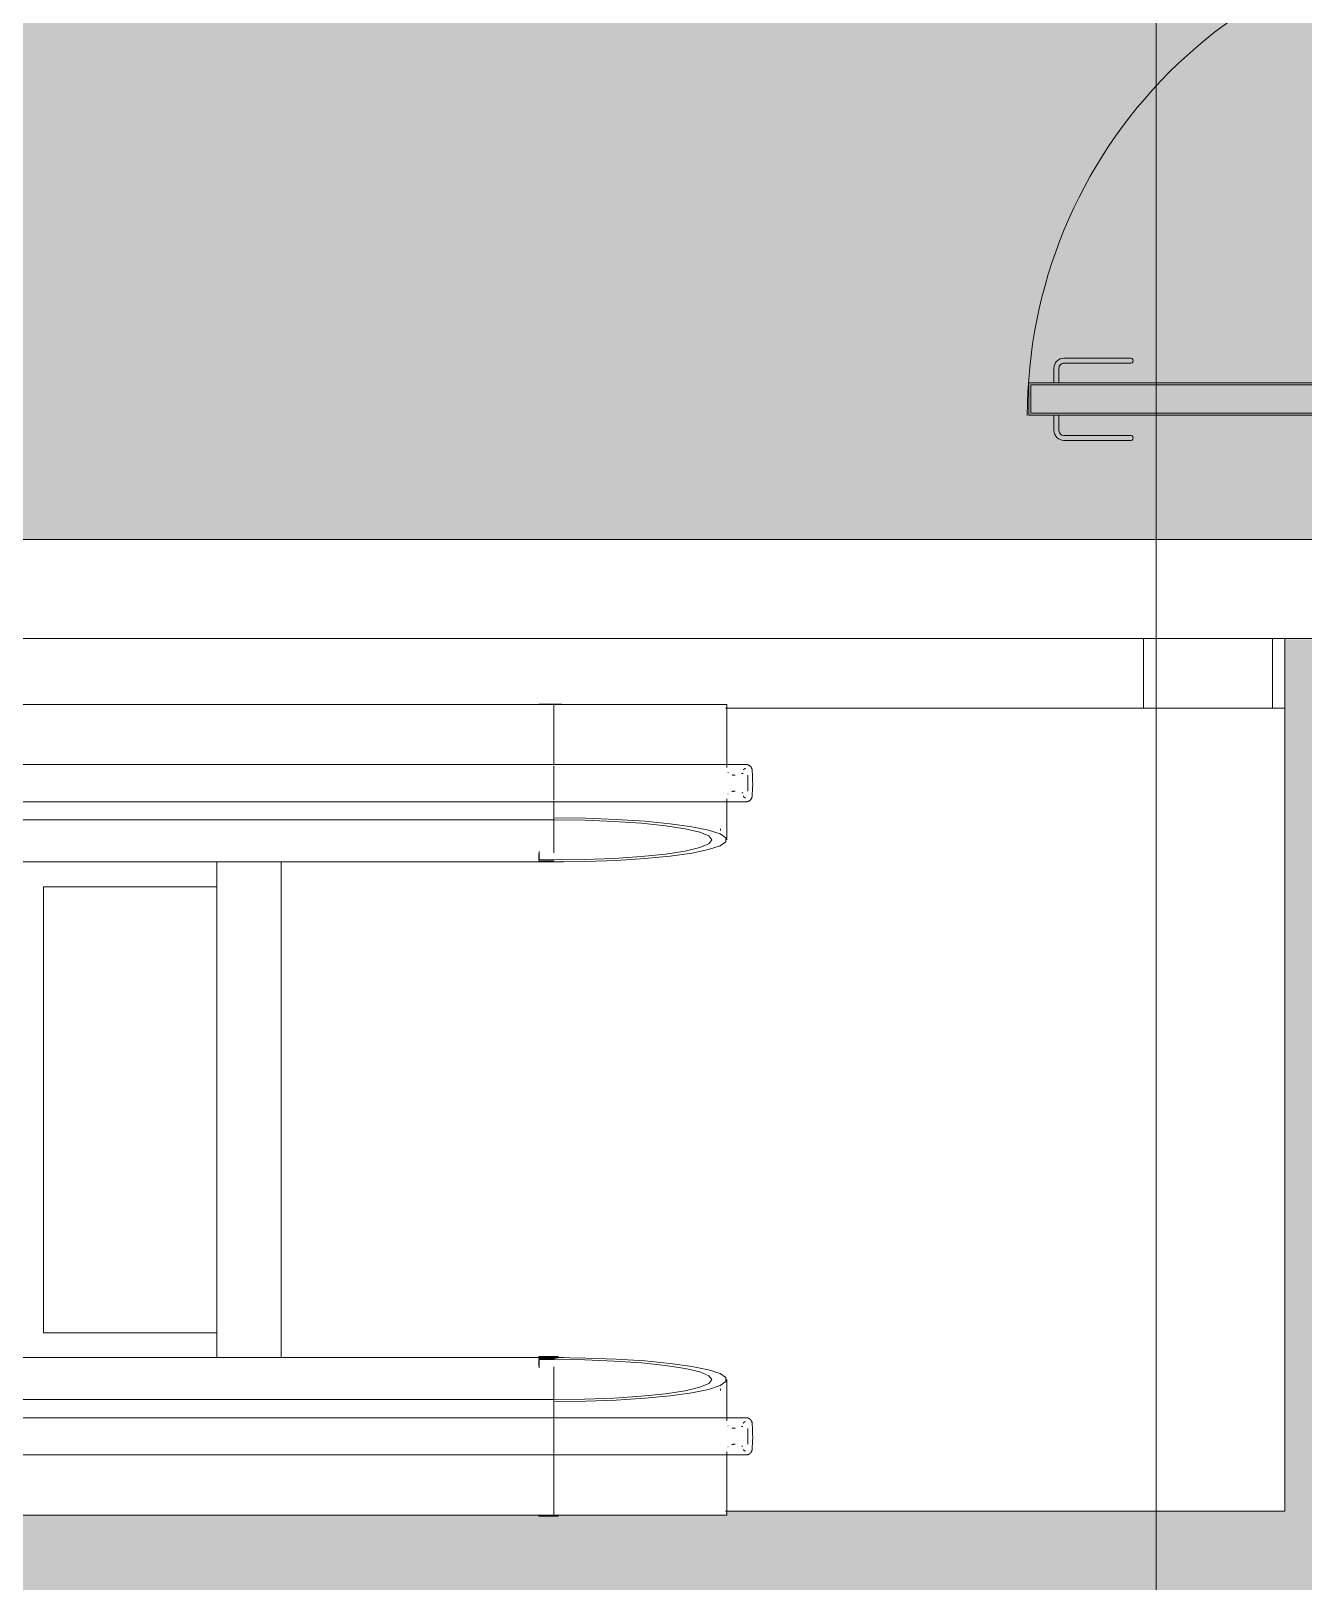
# Model space of a CAD drawing. Header units: metres. Extents: x -201 to 705, y -63 to 42.
# Drawn here: x 535.044 to 537.612, y -16.802 to -13.674 of the extents above; entities that cross this region are included whole.
import ezdxf

# ---------------------------------------------------------------- set-up
doc = ezdxf.new("R2010")
doc.units = ezdxf.units.M
doc.linetypes.add('Dash', pattern=[3, 1.5, -1.5])
doc.linetypes.add('Grid Line', pattern=[11.1125, 6.35, -1.5875, 1.5875, -1.5875])
for name, color, linetype, lineweight in [('A-----NPP', 7, 'Continuous', 9), ('A-DETLGEM', 7, 'Continuous', 9), ('A_AREA', 7, 'Continuous', 9), ('A_DOOR', 7, 'Continuous', 9), ('A_GRID', 7, 'Continuous', 9), ('A_RC', 7, 'Continuous', 9), ('A_WALL', 7, 'Continuous', 9), ('G-PLANOTM', 7, 'Continuous', 9)]:
    doc.layers.add(name, color=color, linetype=linetype, lineweight=lineweight)

# ---------------------------------------------------------------- blocks, each defined once
blk = doc.blocks.new('IC-TKN-M7-S22-000-10-A1-32-K-T-6C-200_rvt-3-14_73 _17_73_ TEKNİK KAT _FFL__ANAHTAR PLAN')
at = {"layer": 'A_RC'}
for p, q in [((-145.025, -15.0409), (-145.025, -14.9)), ((-144.765, -14.9), (-144.765, -15.0409))]:
    blk.add_line(p, q, dxfattribs=at)
blk = doc.blocks.new('C1030_70_YK2 200x220cm - YK2 200x220cm-V233-14_73 _17_73_ TEKNİK KAT _FFL__ANAHTAR PLAN')
at = {"layer": 'A-DETLGEM'}
for p, q in [((-0.9993, 1.1066), (-0.9343, 1.1066)), ((-0.9993, 0.1385), (-0.9993, 1.1066)), ((-0.9383, 1.1026), (-0.9953, 1.1026)), ((-0.9953, 0.153), (-0.9953, 1.1026)), ((-0.9383, 1.1026), (-0.9383, 0.153)), ((-0.9343, 1.1066), (-0.9343, 0.6203)), ((0.9993, 1.1066), (0.9343, 1.1066)), ((0.9343, 1.1066), (0.9343, 0.6203)), ((0.9383, 1.1026), (0.9953, 1.1026)), ((0.9383, 1.1026), (0.9383, 0.153)), ((0.9953, 0.153), (0.9953, 1.1026)), ((0.9993, 0.1385), (0.9993, 1.1066)), ((-1.0504, 0.9009), (-1.0504, 1.0359)), ((-1.0404, 1.0359), (-1.0404, 0.9009)), ((-1.0304, 1.0559), (-1, 1.0559)), ((-1, 1.0459), (-1.0304, 1.0459)), ((-0.935, 1.0559), (-0.9046, 1.0559)), ((-0.9046, 1.0459), (-0.935, 1.0459)), ((-0.8946, 0.9009), (-0.8946, 1.0359)), ((-0.8846, 1.0359), (-0.8846, 0.9009)), ((0.8846, 1.0359), (0.8846, 0.9009)), ((0.8946, 0.9009), (0.8946, 1.0359)), ((0.935, 1.0559), (0.9046, 1.0559)), ((0.9046, 1.0459), (0.935, 1.0459)), ((1.0304, 1.0559), (1, 1.0559)), ((1, 1.0459), (1.0304, 1.0459)), ((1.0404, 1.0359), (1.0404, 0.9009)), ((1.0504, 0.9009), (1.0504, 1.0359)), ((-0.9343, 0.6203), (-0.9343, 0.149)), ((0.9343, 0.6203), (0.9343, 0.149)), ((-0.9913, 0.1385), (-0.9993, 0.1385)), ((-0.9383, 0.153), (-0.9953, 0.153)), ((-0.9913, 0.149), (-0.9913, 0.1385)), ((-0.9343, 0.149), (-0.9913, 0.149)), ((0.9343, 0.149), (0.9913, 0.149)), ((0.9383, 0.153), (0.9953, 0.153)), ((0.9913, 0.149), (0.9913, 0.1385)), ((0.9913, 0.1385), (0.9993, 0.1385))]:
    blk.add_line(p, q, dxfattribs=at)
for centre, radius in [((-1, 0.1297), 0.008), ((-1, 0.1297), 0.006), ((1, 0.1297), 0.008), ((1, 0.1297), 0.006)]:
    blk.add_circle(centre, radius, dxfattribs=at)
for centre, radius, start, end in [((-1.0304, 1.0359), 0.02, 90, 180), ((-1.0304, 1.0359), 0.01, 90, 180), ((-0.9046, 1.0359), 0.02, 360, 90), ((-0.9046, 1.0359), 0.01, 360, 90), ((0.9046, 1.0359), 0.02, 90, 180), ((0.9046, 1.0359), 0.01, 90, 180), ((1.0304, 1.0359), 0.02, 0, 90), ((1.0304, 1.0359), 0.01, 360, 90), ((-1.0454, 0.9009), 0.005, 180, 0), ((-0.8896, 0.9009), 0.005, 180, 0), ((0.8896, 0.9009), 0.005, 180, 0), ((1.0454, 0.9009), 0.005, 180, 0)]:
    blk.add_arc(centre, radius, start, end, dxfattribs=at)
at = {"layer": 'A_DOOR'}
for p, q in [((-0.9832, 0.118), (-1.0382, 0.118)), ((-1.0382, 0.118), (-1.0382, 0.1)), ((-1.0382, 0.1), (-1.0382, 0.118)), ((-1.0382, 0.118), (-0.9832, 0.118)), ((-1.0362, 0.1), (-1.0362, 0.116)), ((-1.0362, 0.116), (-0.9852, 0.116)), ((-0.9852, 0.116), (-1.0362, 0.116)), ((-1.0362, 0.116), (-1.0362, 0.1)), ((-0.9852, 0.0948), (-0.9872, 0.0928)), ((-0.9872, 0.0928), (-0.9852, 0.0948)), ((-0.9852, 0.116), (-0.9852, 0.0948)), ((-0.9852, 0.0948), (-0.9852, 0.116)), ((-0.9852, 0.092), (-0.9832, 0.094)), ((-0.9832, 0.094), (-0.9852, 0.092)), ((-0.9832, 0.094), (-0.9832, 0.118)), ((-0.9832, 0.118), (-0.9832, 0.094)), ((1.0382, 0.118), (0.9832, 0.118)), ((0.9832, 0.118), (0.9832, 0.094)), ((0.9832, 0.094), (0.9832, 0.118)), ((0.9832, 0.118), (1.0382, 0.118)), ((0.9832, 0.094), (0.9852, 0.092)), ((0.9852, 0.092), (0.9832, 0.094)), ((0.9852, 0.0948), (0.9852, 0.116)), ((0.9852, 0.116), (1.0362, 0.116)), ((1.0362, 0.116), (0.9852, 0.116)), ((0.9852, 0.116), (0.9852, 0.0948)), ((0.9872, 0.0928), (0.9852, 0.0948)), ((0.9852, 0.0948), (0.9872, 0.0928)), ((1.0362, 0.116), (1.0362, 0.1)), ((1.0362, 0.1), (1.0362, 0.116)), ((1.0382, 0.1), (1.0382, 0.118)), ((1.0382, 0.118), (1.0382, 0.1)), ((-0.9872, 0.0928), (-0.9872, 0.0622)), ((-0.9872, 0.0622), (-0.9872, 0.0928)), ((-0.9852, 0.063), (-0.9852, 0.092)), ((-0.9852, 0.092), (-0.9852, 0.063)), ((-0.9832, 0.061), (-0.9852, 0.063)), ((-0.9852, 0.063), (-0.9832, 0.061)), ((0.9852, 0.063), (0.9832, 0.061)), ((0.9832, 0.061), (0.9852, 0.063)), ((0.9852, 0.092), (0.9852, 0.063)), ((0.9852, 0.063), (0.9852, 0.092)), ((0.9872, 0.0622), (0.9872, 0.0928)), ((0.9872, 0.0928), (0.9872, 0.0622)), ((-0.9872, 0.0622), (-0.9852, 0.0602)), ((-0.9852, 0.0602), (-0.9872, 0.0622)), ((-0.9852, 0.0602), (-0.9852, 0.049)), ((-0.9852, 0.049), (-0.9852, 0.0602)), ((-0.9852, 0.049), (-0.9652, 0.049)), ((-0.9652, 0.049), (-0.9852, 0.049)), ((-0.9832, 0.045), (-0.9852, 0.045)), ((-0.9852, 0.045), (-0.9852, 0.037)), ((-0.9852, 0.037), (-0.9852, 0.045)), ((-0.9852, 0.045), (-0.9832, 0.045)), ((-0.9852, 0.037), (-0.9572, 0.037)), ((-0.9572, 0.037), (-0.9852, 0.037)), ((-0.9832, 0.051), (-0.9832, 0.061)), ((-0.9832, 0.061), (-0.9832, 0.051)), ((-0.9672, 0.051), (-0.9832, 0.051)), ((-0.9832, 0.051), (-0.9672, 0.051)), ((-0.9832, 0.039), (-0.9832, 0.045)), ((-0.9832, 0.045), (-0.9832, 0.039)), ((-0.9592, 0.039), (-0.9832, 0.039)), ((-0.9832, 0.039), (-0.9592, 0.039)), ((-0.9572, 0.061), (-0.9672, 0.061)), ((-0.9672, 0.061), (-0.9672, 0.051)), ((-0.9672, 0.051), (-0.9672, 0.061)), ((-0.9672, 0.061), (-0.9572, 0.061)), ((-0.9652, 0.049), (-0.9652, 0.059)), ((-0.9652, 0.059), (-0.9592, 0.059)), ((-0.9592, 0.059), (-0.9652, 0.059)), ((-0.9652, 0.059), (-0.9652, 0.049)), ((-0.9592, 0.059), (-0.9592, 0.039)), ((-0.9592, 0.039), (-0.9592, 0.059)), ((-0.9572, 0.037), (-0.9572, 0.061)), ((-0.9572, 0.061), (-0.9572, 0.037)), ((0.9672, 0.061), (0.9572, 0.061)), ((0.9572, 0.061), (0.9572, 0.037)), ((0.9572, 0.037), (0.9572, 0.061)), ((0.9572, 0.061), (0.9672, 0.061)), ((0.9572, 0.037), (0.9852, 0.037)), ((0.9852, 0.037), (0.9572, 0.037)), ((0.9592, 0.039), (0.9592, 0.059)), ((0.9592, 0.059), (0.9652, 0.059)), ((0.9652, 0.059), (0.9592, 0.059)), ((0.9592, 0.059), (0.9592, 0.039)), ((0.9832, 0.039), (0.9592, 0.039)), ((0.9592, 0.039), (0.9832, 0.039)), ((0.9652, 0.059), (0.9652, 0.049)), ((0.9652, 0.049), (0.9652, 0.059)), ((0.9652, 0.049), (0.9852, 0.049)), ((0.9852, 0.049), (0.9652, 0.049)), ((0.9672, 0.051), (0.9672, 0.061)), ((0.9672, 0.061), (0.9672, 0.051)), ((0.9832, 0.051), (0.9672, 0.051)), ((0.9672, 0.051), (0.9832, 0.051)), ((0.9832, 0.061), (0.9832, 0.051)), ((0.9832, 0.051), (0.9832, 0.061)), ((0.9852, 0.045), (0.9832, 0.045)), ((0.9832, 0.045), (0.9832, 0.039)), ((0.9832, 0.039), (0.9832, 0.045)), ((0.9832, 0.045), (0.9852, 0.045)), ((0.9852, 0.0602), (0.9872, 0.0622)), ((0.9872, 0.0622), (0.9852, 0.0602)), ((0.9852, 0.049), (0.9852, 0.0602)), ((0.9852, 0.0602), (0.9852, 0.049)), ((0.9852, 0.037), (0.9852, 0.045)), ((0.9852, 0.045), (0.9852, 0.037))]:
    blk.add_line(p, q, dxfattribs=at)
for centre, start, end in [((-1, 0.1297), 360, 90), ((1, 0.1297), 90, 180)]:
    blk.add_arc(centre, 0.98, start, end, dxfattribs=at)

msp = doc.modelspace()

# ---------------------------------------------------------------- hatches: boundary and pattern name
at = {"layer": 'A_AREA', "true_color": 0xf5daa0}
h = msp.add_hatch(color=41, dxfattribs=at)
h.paths.add_polyline_path([(525.1636, -14.8), (525.1636, -14.7), (538.0636, -14.7), (538.0636, -14.45), (538.1636, -14.45), (538.1636, -12.45), (538.0636, -12.45), (538.0636, -12.25), (531.9962, -12.25), (531.9962, -12.15), (529.9962, -12.15), (529.9962, -12.25), (510.1136, -12.25), (510.1095, -12.15), (508.1136, -12.15), (508.1136, -12.25), (506.9136, -12.25), (506.9136, -14.7), (507.1136, -14.7), (507.1136, -14.8), (508.1136, -14.8), (508.1136, -14.7), (510.2136, -14.7), (510.2177, -14.8), (511.2136, -14.8), (511.2136, -14.7), (520.3136, -14.7), (520.3136, -14.8), (521.3136, -14.8), (521.3136, -14.7), (524.1636, -14.7), (524.1636, -14.8), (525.1601, -14.8)])
h.paths.add_polyline_path([(525.7116, -12.23), (526.8636, -12.23), (526.8636, -12), (525.6636, -12), (525.6653, -12.23)])
at = {"layer": 'A_AREA', "true_color": 0xfdf5f4}
h = msp.add_hatch(color=7, dxfattribs=at)
h.paths.add_polyline_path([(558.5781, -20.52), (558.5781, -18.8), (558.4605, -18.8), (558.4605, -16.8), (558.5781, -16.8), (558.5781, -14.375), (558.6781, -14.375), (558.6781, -12.375), (558.5781, -12.375), (558.5781, -12.25), (556.5636, -12.25), (556.5586, -17.6018), (556.4636, -17.6018), (556.4636, -12.25), (552.5136, -12.25), (552.5136, -12.15), (550.5136, -12.15), (550.5136, -12.25), (538.2636, -12.25), (538.2636, -12.45), (538.1636, -12.45), (538.1636, -14.45), (538.2636, -14.45), (538.2636, -14.9), (537.5736, -14.9016), (537.5736, -16.6609), (536.4458, -16.6609), (536.4458, -16.6687), (533.8386, -16.6688), (533.8405, -18.933), (536.5375, -18.9387), (537.5736, -18.9409), (537.5736, -20.52), (556.4636, -20.52), (556.4636, -17.9018), (556.5636, -17.9018), (556.5636, -20.52), (558.567, -20.52)])
h.paths.add_polyline_path([(536.7401, -18.16), (536.6286, -18.16), (536.6286, -17.44), (537.3486, -17.44), (537.3486, -18.16), (536.9675, -18.16)])
h.paths.add_polyline_path([(537.3376, -18.149), (537.239, -18.0574), (537.246, -18.0503), (537.2557, -18.0529), (537.2583, -18.0625), (537.2512, -18.0696), (537.246, -18.0696), (537.2886, -18.1065)])
h.paths.add_polyline_path([(537.239, -18.149), (537.3376, -18.149), (537.3376, -17.451), (536.6396, -17.451), (536.7383, -17.5425), (536.7336, -17.5486), (536.6396, -17.6018), (536.6396, -18.149), (537.2386, -18.149)])
h.paths.add_polyline_path([(536.6396, -17.6018), (536.7236, -17.5486), (536.7186, -17.54), (536.7236, -17.5313), (536.7312, -17.5303), (536.6396, -17.451), (536.6396, -17.5486)])

# ---------------------------------------------------------------- linework, layer by layer
at = {"layer": 'A-----NPP'}
for p, q in [((537.2886, -15.0409), (537.2886, -14.9)), ((537.2886, -14.9), (537.2886, -15.0409)), ((537.5486, -14.9), (537.5486, -15.0409))]:
    msp.add_line(p, q, dxfattribs=at)
at = {"layer": 'A_AREA', "linetype": 'Dash'}
for p, q in [((537.5736, -14.9), (537.5736, -16.6609)), ((537.5736, -16.6609), (536.4451, -16.6609))]:
    msp.add_line(p, q, dxfattribs=at)
at = {"layer": 'A_GRID', "color": 253, "linetype": 'Grid Line', "true_color": 0xaaaaaa}
msp.add_line((537.3136, -28.9632), (537.3136, 13.6518), dxfattribs=at)
at = {"layer": 'A_RC'}
for p, q in [((537.5736, -14.9), (537.5736, -16.6609)), ((534.3215, -15.033), (536.0988, -15.033)), ((536.0988, -15.033), (536.0988, -15.1558)), ((536.0988, -15.1544), (534.3215, -15.1544)), ((536.0988, -15.1558), (536.0988, -15.1544)), ((536.0988, -15.1653), (536.0988, -15.1576)), ((536.0988, -15.1786), (536.0988, -15.1653)), ((536.0988, -15.1919), (536.0988, -15.1786)), ((536.0988, -15.2185), (536.0988, -15.1919)), ((534.3215, -15.2294), (536.0988, -15.2294)), ((536.0988, -15.2263), (536.0988, -15.2185)), ((536.0988, -15.2294), (536.0988, -15.228)), ((536.0988, -15.228), (536.0988, -15.261)), ((534.3215, -15.266), (536.0988, -15.266)), ((536.0988, -15.266), (536.0988, -15.2623)), ((536.0988, -15.266), (536.0988, -15.3301)), ((536.0688, -15.3509), (534.366, -15.3509)), ((534.366, -15.3509), (536.0688, -15.3509)), ((536.0688, -15.3509), (536.0688, -15.351)), ((536.0988, -15.351), (536.0688, -15.351)), ((536.1186, -15.3509), (536.0988, -15.3509)), ((534.366, -16.3509), (536.0688, -16.3509)), ((536.0688, -16.3509), (534.366, -16.3509)), ((536.0688, -16.3508), (536.0688, -16.3509)), ((536.0688, -16.3508), (536.0988, -16.3508)), ((536.0988, -16.3509), (536.1186, -16.3509)), ((536.0988, -16.3717), (536.0988, -16.4358)), ((536.0988, -16.4358), (534.3215, -16.4358)), ((536.0988, -16.4395), (536.0988, -16.4358)), ((536.0988, -16.4408), (536.0988, -16.4738)), ((536.0988, -16.4724), (534.3215, -16.4724)), ((536.0988, -16.4738), (536.0988, -16.4724)), ((536.0988, -16.4833), (536.0988, -16.4755)), ((536.0988, -16.5099), (536.0988, -16.4833)), ((536.0988, -16.5232), (536.0988, -16.5099)), ((536.0988, -16.5364), (536.0988, -16.5232)), ((536.0988, -16.5442), (536.0988, -16.5364)), ((534.3215, -16.5474), (536.0988, -16.5474)), ((536.0988, -16.5474), (536.0988, -16.5459)), ((536.0988, -16.5459), (536.0988, -16.6688)), ((536.0988, -16.6688), (534.3215, -16.6688)), ((537.5736, -16.6609), (536.4451, -16.6609))]:
    msp.add_line(p, q, dxfattribs=at)
at = {"layer": 'A_WALL', "lineweight": 18}
for p, q in [((538.0636, -14.7), (525.1636, -14.7)), ((525.5636, -14.9), (538.2636, -14.9))]:
    msp.add_line(p, q, dxfattribs=at)
at = {"layer": 'G-PLANOTM'}
for p, q in [((536.0686, -15.0329), (536.1071, -15.0329)), ((536.0988, -15.1558), (536.0988, -15.0331)), ((536.0988, -15.0331), (536.4473, -15.0331)), ((536.1136, -15.0329), (536.1071, -15.0329)), ((537.5736, -15.0409), (536.4451, -15.0409)), ((536.4473, -15.1603), (536.4473, -15.0331)), ((537.5736, -16.6609), (537.5736, -15.0409)), ((536.0988, -15.1544), (536.0988, -15.1558)), ((536.0988, -15.1576), (536.0988, -15.1653)), ((536.0988, -15.1653), (536.0988, -15.1786)), ((536.0988, -15.1786), (536.0988, -15.1919)), ((536.0988, -15.1919), (536.0988, -15.2052)), ((536.4898, -15.208), (536.4898, -15.176)), ((536.0988, -15.2052), (536.0988, -15.2185)), ((536.0988, -15.2185), (536.0988, -15.2263)), ((536.0988, -15.228), (536.0988, -15.2294)), ((536.0988, -15.261), (536.0988, -15.228)), ((536.4473, -15.3064), (536.4473, -15.2235)), ((536.4785, -15.2114), (536.4776, -15.2114)), ((536.0988, -15.266), (536.0988, -15.3324)), ((536.4346, -15.2874), (536.4346, -15.2841)), ((535.4186, -15.4009), (535.4186, -15.3509)), ((535.4186, -15.3509), (535.4186, -16.3509)), ((535.5486, -15.3509), (535.5486, -16.3509)), ((535.5486, -15.3509), (535.5486, -16.3509)), ((536.0686, -15.3409), (536.0686, -15.3343)), ((536.0686, -15.3438), (536.0686, -15.3408)), ((536.0686, -15.3409), (536.0686, -15.3469)), ((536.0686, -15.3469), (536.0998, -15.3469)), ((536.0686, -15.3494), (536.0988, -15.3494)), ((536.0686, -15.3509), (536.0686, -15.3494)), ((536.1071, -15.3509), (536.0686, -15.3509)), ((536.0688, -15.3469), (536.0688, -15.3301)), ((536.0688, -15.3469), (536.0688, -15.3507)), ((536.0988, -15.3469), (536.0688, -15.3469)), ((536.0688, -15.3507), (536.0988, -15.3507)), ((536.1186, -15.3509), (536.0988, -15.3509)), ((536.1021, -15.3509), (536.0991, -15.3509)), ((536.1022, -15.3509), (536.0991, -15.3509)), ((536.1136, -15.3509), (536.1021, -15.3509)), ((536.1071, -15.3509), (536.1136, -15.3509)), ((535.0687, -16.3009), (535.0687, -15.4009)), ((535.0687, -15.4009), (535.4186, -15.4009)), ((535.4186, -16.3009), (535.0687, -16.3009)), ((535.4186, -16.3509), (535.4186, -16.3009)), ((536.1071, -16.3489), (536.0686, -16.3489)), ((536.0686, -16.3506), (536.0686, -16.3489)), ((536.0686, -16.3489), (536.0686, -16.3489)), ((536.0686, -16.349), (536.0686, -16.3493)), ((536.0686, -16.3505), (536.0686, -16.3504)), ((536.1071, -16.3504), (536.0686, -16.3504)), ((536.0686, -16.3507), (536.0686, -16.3505)), ((536.0686, -16.352), (536.0686, -16.3507)), ((536.0686, -16.352), (536.0686, -16.3524)), ((536.0686, -16.3524), (536.0988, -16.3524)), ((536.0686, -16.3549), (536.0686, -16.3609)), ((536.0688, -16.3511), (536.0688, -16.3549)), ((536.0988, -16.3511), (536.0688, -16.3511)), ((536.0688, -16.3717), (536.0688, -16.3549)), ((536.0688, -16.3549), (536.0988, -16.3549)), ((536.0734, -16.3514), (536.0899, -16.3515)), ((536.0846, -16.353), (536.0734, -16.3529)), ((536.0899, -16.3515), (536.0846, -16.353)), ((536.0981, -16.353), (536.0846, -16.353)), ((536.0962, -16.3515), (536.0899, -16.3515)), ((536.0971, -16.3515), (536.0962, -16.3515)), ((536.0988, -16.3509), (536.1186, -16.3509)), ((536.1005, -16.3512), (536.1061, -16.3499)), ((536.1061, -16.3514), (536.1005, -16.3527)), ((536.1071, -16.3489), (536.1071, -16.3489)), ((536.1071, -16.3489), (536.1071, -16.3494)), ((536.1071, -16.3493), (536.1071, -16.349)), ((536.1071, -16.3504), (536.1071, -16.3505)), ((536.1071, -16.3505), (536.1071, -16.3507)), ((536.1071, -16.3507), (536.1071, -16.352)), ((536.1136, -16.3509), (536.1071, -16.3509)), ((536.0686, -16.361), (536.0686, -16.358)), ((536.0686, -16.3675), (536.0686, -16.3609)), ((536.0988, -16.3694), (536.0988, -16.4358)), ((536.4346, -16.4176), (536.4346, -16.4143)), ((536.4473, -16.4783), (536.4473, -16.3954)), ((536.0988, -16.4738), (536.0988, -16.4408)), ((536.0988, -16.4724), (536.0988, -16.4738)), ((536.0988, -16.4755), (536.0988, -16.4833)), ((536.0988, -16.4833), (536.0988, -16.4966)), ((536.0988, -16.4966), (536.0988, -16.5099)), ((536.0988, -16.5099), (536.0988, -16.5232)), ((536.4898, -16.5258), (536.4898, -16.4938)), ((536.0988, -16.5232), (536.0988, -16.5364)), ((536.0988, -16.5364), (536.0988, -16.5442)), ((536.4473, -16.6687), (536.4473, -16.5414)), ((536.4785, -16.5294), (536.4776, -16.5294)), ((536.0988, -16.5459), (536.0988, -16.5474)), ((536.0988, -16.6687), (536.0988, -16.5459)), ((536.0686, -16.6691), (536.0686, -16.6689)), ((536.1071, -16.6691), (536.0686, -16.6691)), ((536.0686, -16.6694), (536.0686, -16.6692)), ((536.4473, -16.6687), (536.0988, -16.6687)), ((536.1071, -16.6689), (536.1136, -16.6689)), ((536.1071, -16.6689), (536.1071, -16.6691)), ((536.1071, -16.6692), (536.1071, -16.6694)), ((536.4451, -16.6609), (537.5736, -16.6609)), ((536.0734, -16.6694), (536.0686, -16.6694)), ((536.0686, -16.6706), (536.0686, -16.6709)), ((536.0686, -16.6709), (536.0734, -16.6709)), ((536.0734, -16.6694), (536.0909, -16.6694)), ((536.0909, -16.6709), (536.0734, -16.6709)), ((536.0909, -16.6694), (536.0909, -16.6709)), ((536.0962, -16.6694), (536.0909, -16.6694)), ((536.0962, -16.6709), (536.0909, -16.6709)), ((536.0962, -16.6709), (536.0962, -16.6694)), ((536.0988, -16.6694), (536.0962, -16.6694)), ((536.0962, -16.6709), (536.0988, -16.6709)), ((536.0988, -16.6694), (536.1063, -16.6694)), ((536.1063, -16.6709), (536.0988, -16.6709)), ((536.1071, -16.6694), (536.1063, -16.6694)), ((536.1063, -16.6709), (536.1071, -16.6709)), ((536.1071, -16.6694), (536.1071, -16.6709)), ((536.1071, -16.6709), (536.1071, -16.6706))]:
    msp.add_line(p, q, dxfattribs=at)
at = {"layer": 'G-PLANOTM', "flags": 128}
for points in [[(536.4866, -15.1544), (536.4863, -15.1544), (536.4854, -15.1544), (536.4838, -15.1544), (536.4817, -15.1544), (536.4789, -15.1544), (536.4755, -15.1544), (536.4715, -15.1544), (536.4669, -15.1544), (536.4618, -15.1544), (536.456, -15.1544), (536.4497, -15.1544), (536.4428, -15.1544), (536.4354, -15.1544), (536.4274, -15.1544), (536.4189, -15.1544), (536.4099, -15.1544), (536.4003, -15.1544), (536.3904, -15.1544), (536.3799, -15.1544), (536.369, -15.1544), (536.3576, -15.1544), (536.3459, -15.1544), (536.3337, -15.1544), (536.3212, -15.1544), (536.3083, -15.1544), (536.2951, -15.1544), (536.2816, -15.1544), (536.2677, -15.1544), (536.2536, -15.1544), (536.2393, -15.1544), (536.2247, -15.1544), (536.21, -15.1544), (536.195, -15.1544), (536.1799, -15.1544), (536.1647, -15.1544), (536.1493, -15.1544), (536.1339, -15.1544), (536.1184, -15.1544), (536.1029, -15.1544), (536.0988, -15.1544)], [(536.4479, -15.1544), (536.4544, -15.1544), (536.4603, -15.1544), (536.4656, -15.1544), (536.4703, -15.1544), (536.4745, -15.1544), (536.478, -15.1544), (536.481, -15.1544), (536.4833, -15.1544), (536.485, -15.1544), (536.4861, -15.1544), (536.4866, -15.1544), (536.4866, -15.1544)], [(536.4853, -15.1624), (536.4851, -15.1624), (536.4849, -15.1624), (536.4847, -15.1624), (536.4845, -15.1625), (536.4844, -15.1625), (536.4842, -15.1625), (536.484, -15.1626), (536.4838, -15.1626), (536.4837, -15.1627), (536.4835, -15.1628), (536.4833, -15.1628), (536.4832, -15.1629), (536.483, -15.163), (536.4829, -15.1631), (536.4827, -15.1632), (536.4826, -15.1633), (536.4824, -15.1634), (536.4823, -15.1635), (536.4822, -15.1636), (536.482, -15.1638), (536.4819, -15.1639), (536.4818, -15.164), (536.4817, -15.1642), (536.4816, -15.1643), (536.4815, -15.1645), (536.4814, -15.1646), (536.4813, -15.1648), (536.4812, -15.1649), (536.4811, -15.1651), (536.4811, -15.1653)], [(536.4866, -15.1544), (536.4871, -15.1544), (536.4876, -15.1544), (536.4881, -15.1545), (536.4885, -15.1546), (536.489, -15.1546), (536.4895, -15.1547), (536.4899, -15.1549), (536.4904, -15.155), (536.4908, -15.1552), (536.4913, -15.1554), (536.4917, -15.1555), (536.4922, -15.1558), (536.4926, -15.156), (536.493, -15.1562), (536.4934, -15.1565), (536.4938, -15.1568), (536.4942, -15.1571), (536.4945, -15.1574), (536.4949, -15.1577), (536.4952, -15.158), (536.4956, -15.1584), (536.4959, -15.1588), (536.4962, -15.1591), (536.4965, -15.1595), (536.4967, -15.1599), (536.497, -15.1603), (536.4972, -15.1607), (536.4974, -15.1612), (536.4976, -15.1616), (536.4978, -15.1621), (536.498, -15.1625), (536.4981, -15.163), (536.4982, -15.1634), (536.4984, -15.1639), (536.4984, -15.1644), (536.4985, -15.1648), (536.4986, -15.1653), (536.4986, -15.1653)], [(536.4986, -15.1653), (536.4994, -15.1773), (536.4997, -15.1893), (536.4998, -15.1919)], [(536.4493, -15.1707), (536.4497, -15.1707), (536.4498, -15.1707)], [(536.4498, -15.1707), (536.4499, -15.1707), (536.45, -15.1707), (536.4501, -15.1707), (536.4502, -15.1708), (536.4502, -15.1708), (536.4503, -15.1708)], [(536.4583, -15.1751), (536.4591, -15.1753), (536.4599, -15.1755), (536.4607, -15.1757), (536.4615, -15.1758), (536.4623, -15.1759), (536.463, -15.176), (536.4638, -15.176), (536.4643, -15.176)], [(536.4772, -15.1724), (536.4783, -15.1724), (536.4788, -15.1724), (536.4788, -15.1724)], [(536.48, -15.1719), (536.48, -15.172), (536.4799, -15.172), (536.4799, -15.1721), (536.4798, -15.1721), (536.4797, -15.1721), (536.4797, -15.1722), (536.4796, -15.1722), (536.4795, -15.1722), (536.4794, -15.1723), (536.4794, -15.1723), (536.4793, -15.1723), (536.4792, -15.1723), (536.4791, -15.1723), (536.4791, -15.1724), (536.479, -15.1724), (536.4789, -15.1724), (536.4788, -15.1724), (536.4788, -15.1724)], [(536.4998, -15.1919), (536.4995, -15.2039), (536.4988, -15.2159), (536.4986, -15.2185)], [(536.0988, -15.2294), (536.1143, -15.2294), (536.1297, -15.2294), (536.1452, -15.2294), (536.1605, -15.2294), (536.1758, -15.2294), (536.191, -15.2294), (536.2059, -15.2294), (536.2208, -15.2294), (536.2354, -15.2294), (536.2498, -15.2294), (536.264, -15.2294), (536.2779, -15.2294), (536.2915, -15.2294), (536.3048, -15.2294), (536.3178, -15.2294), (536.3304, -15.2294), (536.3426, -15.2294), (536.3545, -15.2294), (536.366, -15.2294), (536.377, -15.2294), (536.3876, -15.2294), (536.3977, -15.2294), (536.4073, -15.2294), (536.4165, -15.2294), (536.4251, -15.2294), (536.4333, -15.2294), (536.4408, -15.2294), (536.4479, -15.2294), (536.4544, -15.2294), (536.4603, -15.2294), (536.4656, -15.2294), (536.4703, -15.2294), (536.4745, -15.2294), (536.478, -15.2294), (536.481, -15.2294), (536.4833, -15.2294), (536.485, -15.2294), (536.4861, -15.2294), (536.4866, -15.2294), (536.4866, -15.2294)], [(536.4493, -15.2133), (536.4497, -15.2133), (536.4498, -15.2133)], [(536.4866, -15.2294), (536.4863, -15.2294), (536.4854, -15.2294), (536.4838, -15.2294), (536.4817, -15.2294), (536.4789, -15.2294), (536.4755, -15.2294), (536.4715, -15.2294), (536.4669, -15.2294), (536.4618, -15.2294), (536.456, -15.2294), (536.4497, -15.2294)], [(536.4504, -15.2132), (536.4503, -15.2133), (536.4502, -15.2133), (536.4501, -15.2133), (536.45, -15.2133), (536.4499, -15.2133), (536.4498, -15.2133), (536.4498, -15.2133)], [(536.4643, -15.208), (536.4635, -15.208), (536.4627, -15.2081), (536.4619, -15.2082), (536.4611, -15.2083), (536.4603, -15.2084), (536.4595, -15.2086), (536.4587, -15.2088), (536.458, -15.209)], [(536.4783, -15.2114), (536.4788, -15.2114), (536.4788, -15.2114)], [(536.4788, -15.2114), (536.4789, -15.2114), (536.479, -15.2114), (536.479, -15.2115), (536.4791, -15.2115), (536.4792, -15.2115), (536.4793, -15.2115), (536.4793, -15.2115), (536.4794, -15.2115), (536.4795, -15.2116), (536.4796, -15.2116), (536.4796, -15.2116), (536.4797, -15.2117), (536.4798, -15.2117), (536.4798, -15.2117), (536.4799, -15.2118), (536.48, -15.2118), (536.48, -15.2119), (536.4801, -15.2119), (536.4801, -15.212)], [(536.4809, -15.2181), (536.481, -15.2183), (536.481, -15.2185), (536.4811, -15.2187), (536.4812, -15.2188), (536.4813, -15.219), (536.4813, -15.2191), (536.4814, -15.2193), (536.4815, -15.2194), (536.4816, -15.2196), (536.4818, -15.2197), (536.4819, -15.2199), (536.482, -15.22), (536.4821, -15.2201), (536.4822, -15.2203), (536.4824, -15.2204), (536.4825, -15.2205), (536.4827, -15.2206), (536.4828, -15.2207), (536.483, -15.2208), (536.4831, -15.2209), (536.4833, -15.221), (536.4835, -15.221), (536.4836, -15.2211), (536.4838, -15.2212), (536.484, -15.2212), (536.4841, -15.2213), (536.4843, -15.2213), (536.4845, -15.2213), (536.4847, -15.2214), (536.4848, -15.2214), (536.485, -15.2214), (536.4852, -15.2214), (536.4853, -15.2214)], [(536.4986, -15.2185), (536.4985, -15.2189), (536.4985, -15.2194), (536.4984, -15.2199), (536.4983, -15.2204), (536.4981, -15.2208), (536.498, -15.2213), (536.4978, -15.2217), (536.4976, -15.2222), (536.4974, -15.2226), (536.4972, -15.223), (536.497, -15.2235), (536.4967, -15.2239), (536.4965, -15.2243), (536.4962, -15.2247), (536.4959, -15.225), (536.4956, -15.2254), (536.4952, -15.2257), (536.4949, -15.2261), (536.4946, -15.2264), (536.4942, -15.2267), (536.4938, -15.227), (536.4934, -15.2273), (536.493, -15.2276), (536.4926, -15.2278), (536.4922, -15.228), (536.4918, -15.2282), (536.4913, -15.2284), (536.4909, -15.2286), (536.4904, -15.2288), (536.49, -15.2289), (536.4895, -15.2291), (536.489, -15.2292), (536.4886, -15.2292), (536.4881, -15.2293), (536.4876, -15.2294), (536.4871, -15.2294), (536.4866, -15.2294), (536.4866, -15.2294)], [(536.0988, -15.3507), (536.1628, -15.3499), (536.2246, -15.3477), (536.2822, -15.344), (536.3335, -15.3391), (536.3769, -15.3331), (536.4107, -15.3261), (536.4339, -15.3185), (536.4458, -15.3105), (536.4458, -15.3023), (536.4339, -15.2943), (536.4107, -15.2867), (536.3769, -15.2798), (536.3335, -15.2737), (536.2822, -15.2688), (536.2246, -15.2652), (536.1628, -15.2629), (536.0988, -15.2622)], [(536.0988, -15.266), (536.1609, -15.2668), (536.2206, -15.2691), (536.2757, -15.2728), (536.324, -15.2778), (536.3636, -15.2839), (536.393, -15.2909), (536.4111, -15.2985), (536.4173, -15.3064), (536.4111, -15.3143), (536.393, -15.3219), (536.3636, -15.3289), (536.324, -15.335), (536.2757, -15.34), (536.2206, -15.3438), (536.1609, -15.3461), (536.0988, -15.3469)], [(536.0686, -16.3506), (536.0688, -16.3508), (536.0693, -16.351), (536.07, -16.3512), (536.071, -16.3513), (536.0722, -16.3514), (536.0734, -16.3514)], [(536.0734, -16.3529), (536.0722, -16.3529), (536.071, -16.3528), (536.07, -16.3527), (536.0693, -16.3525), (536.0688, -16.3523), (536.0686, -16.3521)], [(536.0971, -16.3515), (536.0981, -16.3515), (536.099, -16.3514), (536.0998, -16.3513), (536.1005, -16.3512)], [(536.0981, -16.353), (536.0977, -16.3524), (536.0974, -16.3519), (536.0971, -16.3515)], [(536.1005, -16.3527), (536.0998, -16.3528), (536.099, -16.3529), (536.0981, -16.353)], [(536.0988, -16.4396), (536.1628, -16.4389), (536.2246, -16.4366), (536.2822, -16.433), (536.3335, -16.4281), (536.3769, -16.422), (536.4107, -16.4151), (536.4339, -16.4075), (536.4458, -16.3994), (536.4458, -16.3913), (536.4339, -16.3833), (536.4107, -16.3756), (536.3769, -16.3687), (536.3335, -16.3627), (536.2822, -16.3577), (536.2246, -16.3541), (536.1628, -16.3519), (536.0988, -16.3511)], [(536.0988, -16.3549), (536.1609, -16.3557), (536.2206, -16.358), (536.2757, -16.3617), (536.324, -16.3668), (536.3636, -16.3729), (536.393, -16.3799), (536.4111, -16.3875), (536.4173, -16.3954), (536.4111, -16.4032), (536.393, -16.4108), (536.3636, -16.4178), (536.324, -16.424), (536.2757, -16.429), (536.2206, -16.4327), (536.1609, -16.435), (536.0988, -16.4358)], [(536.1061, -16.3499), (536.1067, -16.3498), (536.107, -16.3496), (536.1071, -16.3494)], [(536.1071, -16.3509), (536.107, -16.3511), (536.1067, -16.3513), (536.1061, -16.3514)], [(536.4866, -16.4724), (536.4863, -16.4724), (536.4854, -16.4724), (536.4838, -16.4724), (536.4817, -16.4724), (536.4789, -16.4724), (536.4755, -16.4724), (536.4715, -16.4724), (536.4669, -16.4724), (536.4618, -16.4724), (536.456, -16.4724), (536.4497, -16.4724), (536.4428, -16.4724), (536.4354, -16.4724), (536.4274, -16.4724), (536.4189, -16.4724), (536.4099, -16.4724), (536.4003, -16.4724), (536.3904, -16.4724), (536.3799, -16.4724), (536.369, -16.4724), (536.3576, -16.4724), (536.3459, -16.4724), (536.3337, -16.4724), (536.3212, -16.4724), (536.3083, -16.4724), (536.2951, -16.4724), (536.2816, -16.4724), (536.2677, -16.4724), (536.2536, -16.4724), (536.2393, -16.4724), (536.2247, -16.4724), (536.21, -16.4724), (536.195, -16.4724), (536.1799, -16.4724), (536.1647, -16.4724), (536.1493, -16.4724), (536.1339, -16.4724), (536.1184, -16.4724), (536.1029, -16.4724), (536.0988, -16.4724)], [(536.4479, -16.4724), (536.4544, -16.4724), (536.4603, -16.4724), (536.4656, -16.4724), (536.4703, -16.4724), (536.4745, -16.4724), (536.478, -16.4724), (536.481, -16.4724), (536.4833, -16.4724), (536.485, -16.4724), (536.4861, -16.4724), (536.4866, -16.4724), (536.4866, -16.4724)], [(536.4853, -16.4804), (536.4851, -16.4804), (536.4849, -16.4804), (536.4847, -16.4804), (536.4845, -16.4804), (536.4844, -16.4805), (536.4842, -16.4805), (536.484, -16.4805), (536.4838, -16.4806), (536.4837, -16.4807), (536.4835, -16.4807), (536.4833, -16.4808), (536.4832, -16.4809), (536.483, -16.481), (536.4829, -16.4811), (536.4827, -16.4812), (536.4826, -16.4813), (536.4824, -16.4814), (536.4823, -16.4815), (536.4822, -16.4816), (536.482, -16.4817), (536.4819, -16.4819), (536.4818, -16.482), (536.4817, -16.4821), (536.4816, -16.4823), (536.4815, -16.4824), (536.4814, -16.4826), (536.4813, -16.4828), (536.4812, -16.4829), (536.4811, -16.4831), (536.4811, -16.4832), (536.481, -16.4834), (536.4809, -16.4836)], [(536.4866, -16.4724), (536.4871, -16.4724), (536.4876, -16.4724), (536.4881, -16.4725), (536.4885, -16.4725), (536.489, -16.4726), (536.4895, -16.4727), (536.4899, -16.4728), (536.4904, -16.473), (536.4908, -16.4731), (536.4913, -16.4733), (536.4917, -16.4735), (536.4922, -16.4737), (536.4926, -16.474), (536.493, -16.4742), (536.4934, -16.4745), (536.4938, -16.4747), (536.4942, -16.475), (536.4945, -16.4753), (536.4949, -16.4757), (536.4952, -16.476), (536.4956, -16.4764), (536.4959, -16.4767), (536.4962, -16.4771), (536.4965, -16.4775), (536.4967, -16.4779), (536.497, -16.4783), (536.4972, -16.4787), (536.4974, -16.4791), (536.4976, -16.4796), (536.4978, -16.48), (536.498, -16.4805), (536.4981, -16.4809), (536.4982, -16.4814), (536.4984, -16.4819), (536.4984, -16.4823), (536.4985, -16.4828), (536.4986, -16.4833), (536.4986, -16.4833)], [(536.4493, -16.4885), (536.4497, -16.4885), (536.4498, -16.4885)], [(536.4498, -16.4885), (536.4499, -16.4885), (536.45, -16.4885), (536.4501, -16.4885), (536.4502, -16.4885), (536.4502, -16.4885), (536.4503, -16.4885)], [(536.4583, -16.4929), (536.4591, -16.4931), (536.4599, -16.4933), (536.4607, -16.4934), (536.4615, -16.4936), (536.4623, -16.4937), (536.463, -16.4937), (536.4638, -16.4937), (536.4643, -16.4938)], [(536.4772, -16.4903), (536.4783, -16.4903), (536.4788, -16.4903), (536.4788, -16.4903)], [(536.4802, -16.4898), (536.4801, -16.4898), (536.48, -16.4899), (536.48, -16.4899), (536.4799, -16.49), (536.4799, -16.49), (536.4798, -16.4901), (536.4797, -16.4901), (536.4797, -16.4901), (536.4796, -16.4902), (536.4795, -16.4902), (536.4794, -16.4902), (536.4794, -16.4903), (536.4793, -16.4903), (536.4792, -16.4903), (536.4791, -16.4903), (536.4791, -16.4903), (536.479, -16.4903), (536.4789, -16.4903), (536.4788, -16.4903), (536.4788, -16.4903)], [(536.4986, -16.4833), (536.4994, -16.4953), (536.4997, -16.5073), (536.4998, -16.5099)], [(536.4998, -16.5099), (536.4995, -16.5219), (536.4988, -16.5338), (536.4986, -16.5364)], [(536.4493, -16.531), (536.4497, -16.531), (536.4498, -16.531)], [(536.4504, -16.531), (536.4503, -16.531), (536.4502, -16.531), (536.4501, -16.531), (536.45, -16.531), (536.4499, -16.531), (536.4498, -16.531), (536.4498, -16.531)], [(536.4643, -16.5258), (536.4635, -16.5258), (536.4627, -16.5258), (536.4619, -16.5259), (536.4611, -16.526), (536.4603, -16.5262), (536.4595, -16.5263), (536.4587, -16.5265), (536.458, -16.5268)], [(536.4783, -16.5294), (536.4788, -16.5294), (536.4788, -16.5294)], [(536.4788, -16.5294), (536.4789, -16.5294), (536.479, -16.5294), (536.479, -16.5294), (536.4791, -16.5294), (536.4792, -16.5294), (536.4793, -16.5295), (536.4793, -16.5295), (536.4794, -16.5295), (536.4795, -16.5295), (536.4796, -16.5296), (536.4796, -16.5296), (536.4797, -16.5296), (536.4798, -16.5297), (536.4798, -16.5297), (536.4799, -16.5297), (536.48, -16.5298), (536.48, -16.5298), (536.4801, -16.5299)], [(536.481, -16.5365), (536.4811, -16.5366), (536.4812, -16.5368), (536.4813, -16.5369), (536.4813, -16.5371), (536.4814, -16.5373), (536.4815, -16.5374), (536.4816, -16.5376), (536.4818, -16.5377), (536.4819, -16.5378), (536.482, -16.538), (536.4821, -16.5381), (536.4822, -16.5382), (536.4824, -16.5383), (536.4825, -16.5385), (536.4827, -16.5386), (536.4828, -16.5387), (536.483, -16.5388), (536.4831, -16.5388), (536.4833, -16.5389), (536.4835, -16.539), (536.4836, -16.5391), (536.4838, -16.5391), (536.484, -16.5392), (536.4841, -16.5392), (536.4843, -16.5393), (536.4845, -16.5393), (536.4847, -16.5393), (536.4848, -16.5394), (536.485, -16.5394), (536.4852, -16.5394), (536.4853, -16.5394)], [(536.4986, -16.5364), (536.4985, -16.5369), (536.4985, -16.5374), (536.4984, -16.5379), (536.4983, -16.5383), (536.4981, -16.5388), (536.498, -16.5392), (536.4978, -16.5397), (536.4976, -16.5401), (536.4974, -16.5406), (536.4972, -16.541), (536.497, -16.5414), (536.4967, -16.5418), (536.4965, -16.5422), (536.4962, -16.5426), (536.4959, -16.543), (536.4956, -16.5434), (536.4952, -16.5437), (536.4949, -16.5441), (536.4946, -16.5444), (536.4942, -16.5447), (536.4938, -16.545), (536.4934, -16.5453), (536.493, -16.5455), (536.4926, -16.5458), (536.4922, -16.546), (536.4918, -16.5462), (536.4913, -16.5464), (536.4909, -16.5466), (536.4904, -16.5468), (536.49, -16.5469), (536.4895, -16.547), (536.489, -16.5471), (536.4886, -16.5472), (536.4881, -16.5473), (536.4876, -16.5473), (536.4871, -16.5474), (536.4866, -16.5474), (536.4866, -16.5474)], [(536.0988, -16.5474), (536.1143, -16.5474), (536.1297, -16.5474), (536.1452, -16.5474), (536.1605, -16.5474), (536.1758, -16.5474), (536.191, -16.5474), (536.2059, -16.5474), (536.2208, -16.5474), (536.2354, -16.5474), (536.2498, -16.5474), (536.264, -16.5474), (536.2779, -16.5474), (536.2915, -16.5474), (536.3048, -16.5474), (536.3178, -16.5474), (536.3304, -16.5474), (536.3426, -16.5474), (536.3545, -16.5474), (536.366, -16.5474), (536.377, -16.5474), (536.3876, -16.5474), (536.3977, -16.5474), (536.4073, -16.5474), (536.4165, -16.5474), (536.4251, -16.5474), (536.4333, -16.5474), (536.4408, -16.5474), (536.4479, -16.5474), (536.4544, -16.5474), (536.4603, -16.5474), (536.4656, -16.5474), (536.4703, -16.5474), (536.4745, -16.5474), (536.478, -16.5474), (536.481, -16.5474), (536.4833, -16.5474), (536.485, -16.5474), (536.4861, -16.5474), (536.4866, -16.5474), (536.4866, -16.5474)], [(536.4866, -16.5474), (536.4863, -16.5474), (536.4854, -16.5474), (536.4838, -16.5474), (536.4817, -16.5474), (536.4789, -16.5474), (536.4755, -16.5474), (536.4715, -16.5474), (536.4669, -16.5474), (536.4618, -16.5474), (536.456, -16.5474), (536.4497, -16.5474)]]:
    msp.add_lwpolyline(points, dxfattribs=at)
at = {"layer": 'G-PLANOTM'}
for centre, start, end in [((536.1136, -15.0379), 75.4657, 90), ((536.1136, -15.3459), 270, 304.1797), ((536.1136, -15.3459), 270, 285), ((536.1136, -16.3559), 75, 90), ((536.1136, -16.6639), 270, 285)]:
    msp.add_arc(centre, 0.005, start, end, dxfattribs=at)

# ---------------------------------------------------------------- block references
at = {"lineweight": 5}
msp.add_blockref('IC-TKN-M7-S22-000-10-A1-32-K-T-6C-200_rvt-3-14_73 _17_73_ TEKNİK KAT _FFL__ANAHTAR PLAN', (682.3136, 0), dxfattribs=at)
at = {"layer": 'A_DOOR', "rotation": 89.99999999999993}
msp.add_blockref('C1030_70_YK2 200x220cm - YK2 200x220cm-V233-14_73 _17_73_ TEKNİK KAT _FFL__ANAHTAR PLAN', (538.1636, -13.45), dxfattribs=at)

doc.saveas('drawing.dxf')
